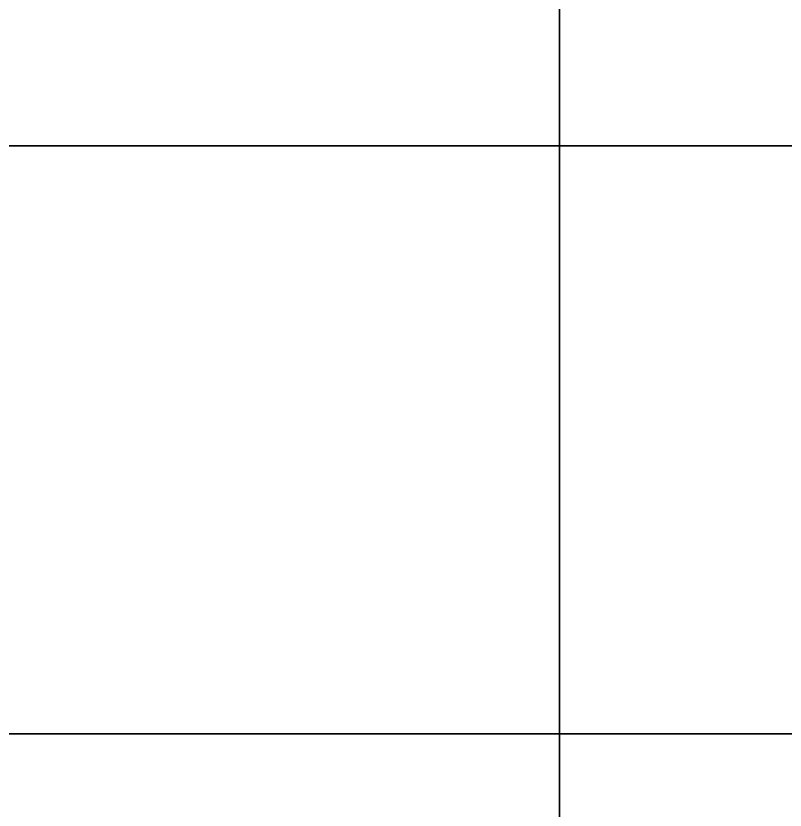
# Model space of a CAD drawing. Header units: millimetres. Extents: x -73584 to -37571, y -61249 to -50748.
# Drawn here: x -52246 to -51592, y -53926 to -53250 of the extents above; entities that cross this region are included whole.
import ezdxf

# ---------------------------------------------------------------- set-up
doc = ezdxf.new("R2010")
doc.units = ezdxf.units.MM
doc.header["$LTSCALE"] = 200
doc.layers.add('DIM', color=3, linetype='Continuous')

# ---------------------------------------------------------------- blocks, each defined once
blk = doc.blocks.new('*U93')
at = {"layer": 'DIM', "color": 0}
blk.add_lwpolyline([(-250, -250), (250, -250), (250, 250), (-250, 250)], close=True, dxfattribs=at)
blk = doc.blocks.new('*U94')
at = {"layer": 'DIM', "color": 0, "linetype": 'ByBlock', "lineweight": -2, "transparency": 16777216}
for p in [(2500, 2000), (3000, 2000), (2500, 1500), (3000, 1500), (2500, 1000), (3000, 1000)]:
    blk.add_blockref('*U93', p, dxfattribs=at)

msp = doc.modelspace()

# ---------------------------------------------------------------- block references
at = {"layer": 'DIM', "color": 0}
msp.add_blockref('*U94', (-54534.278, -55110.758), dxfattribs=at)

doc.saveas('drawing.dxf')
